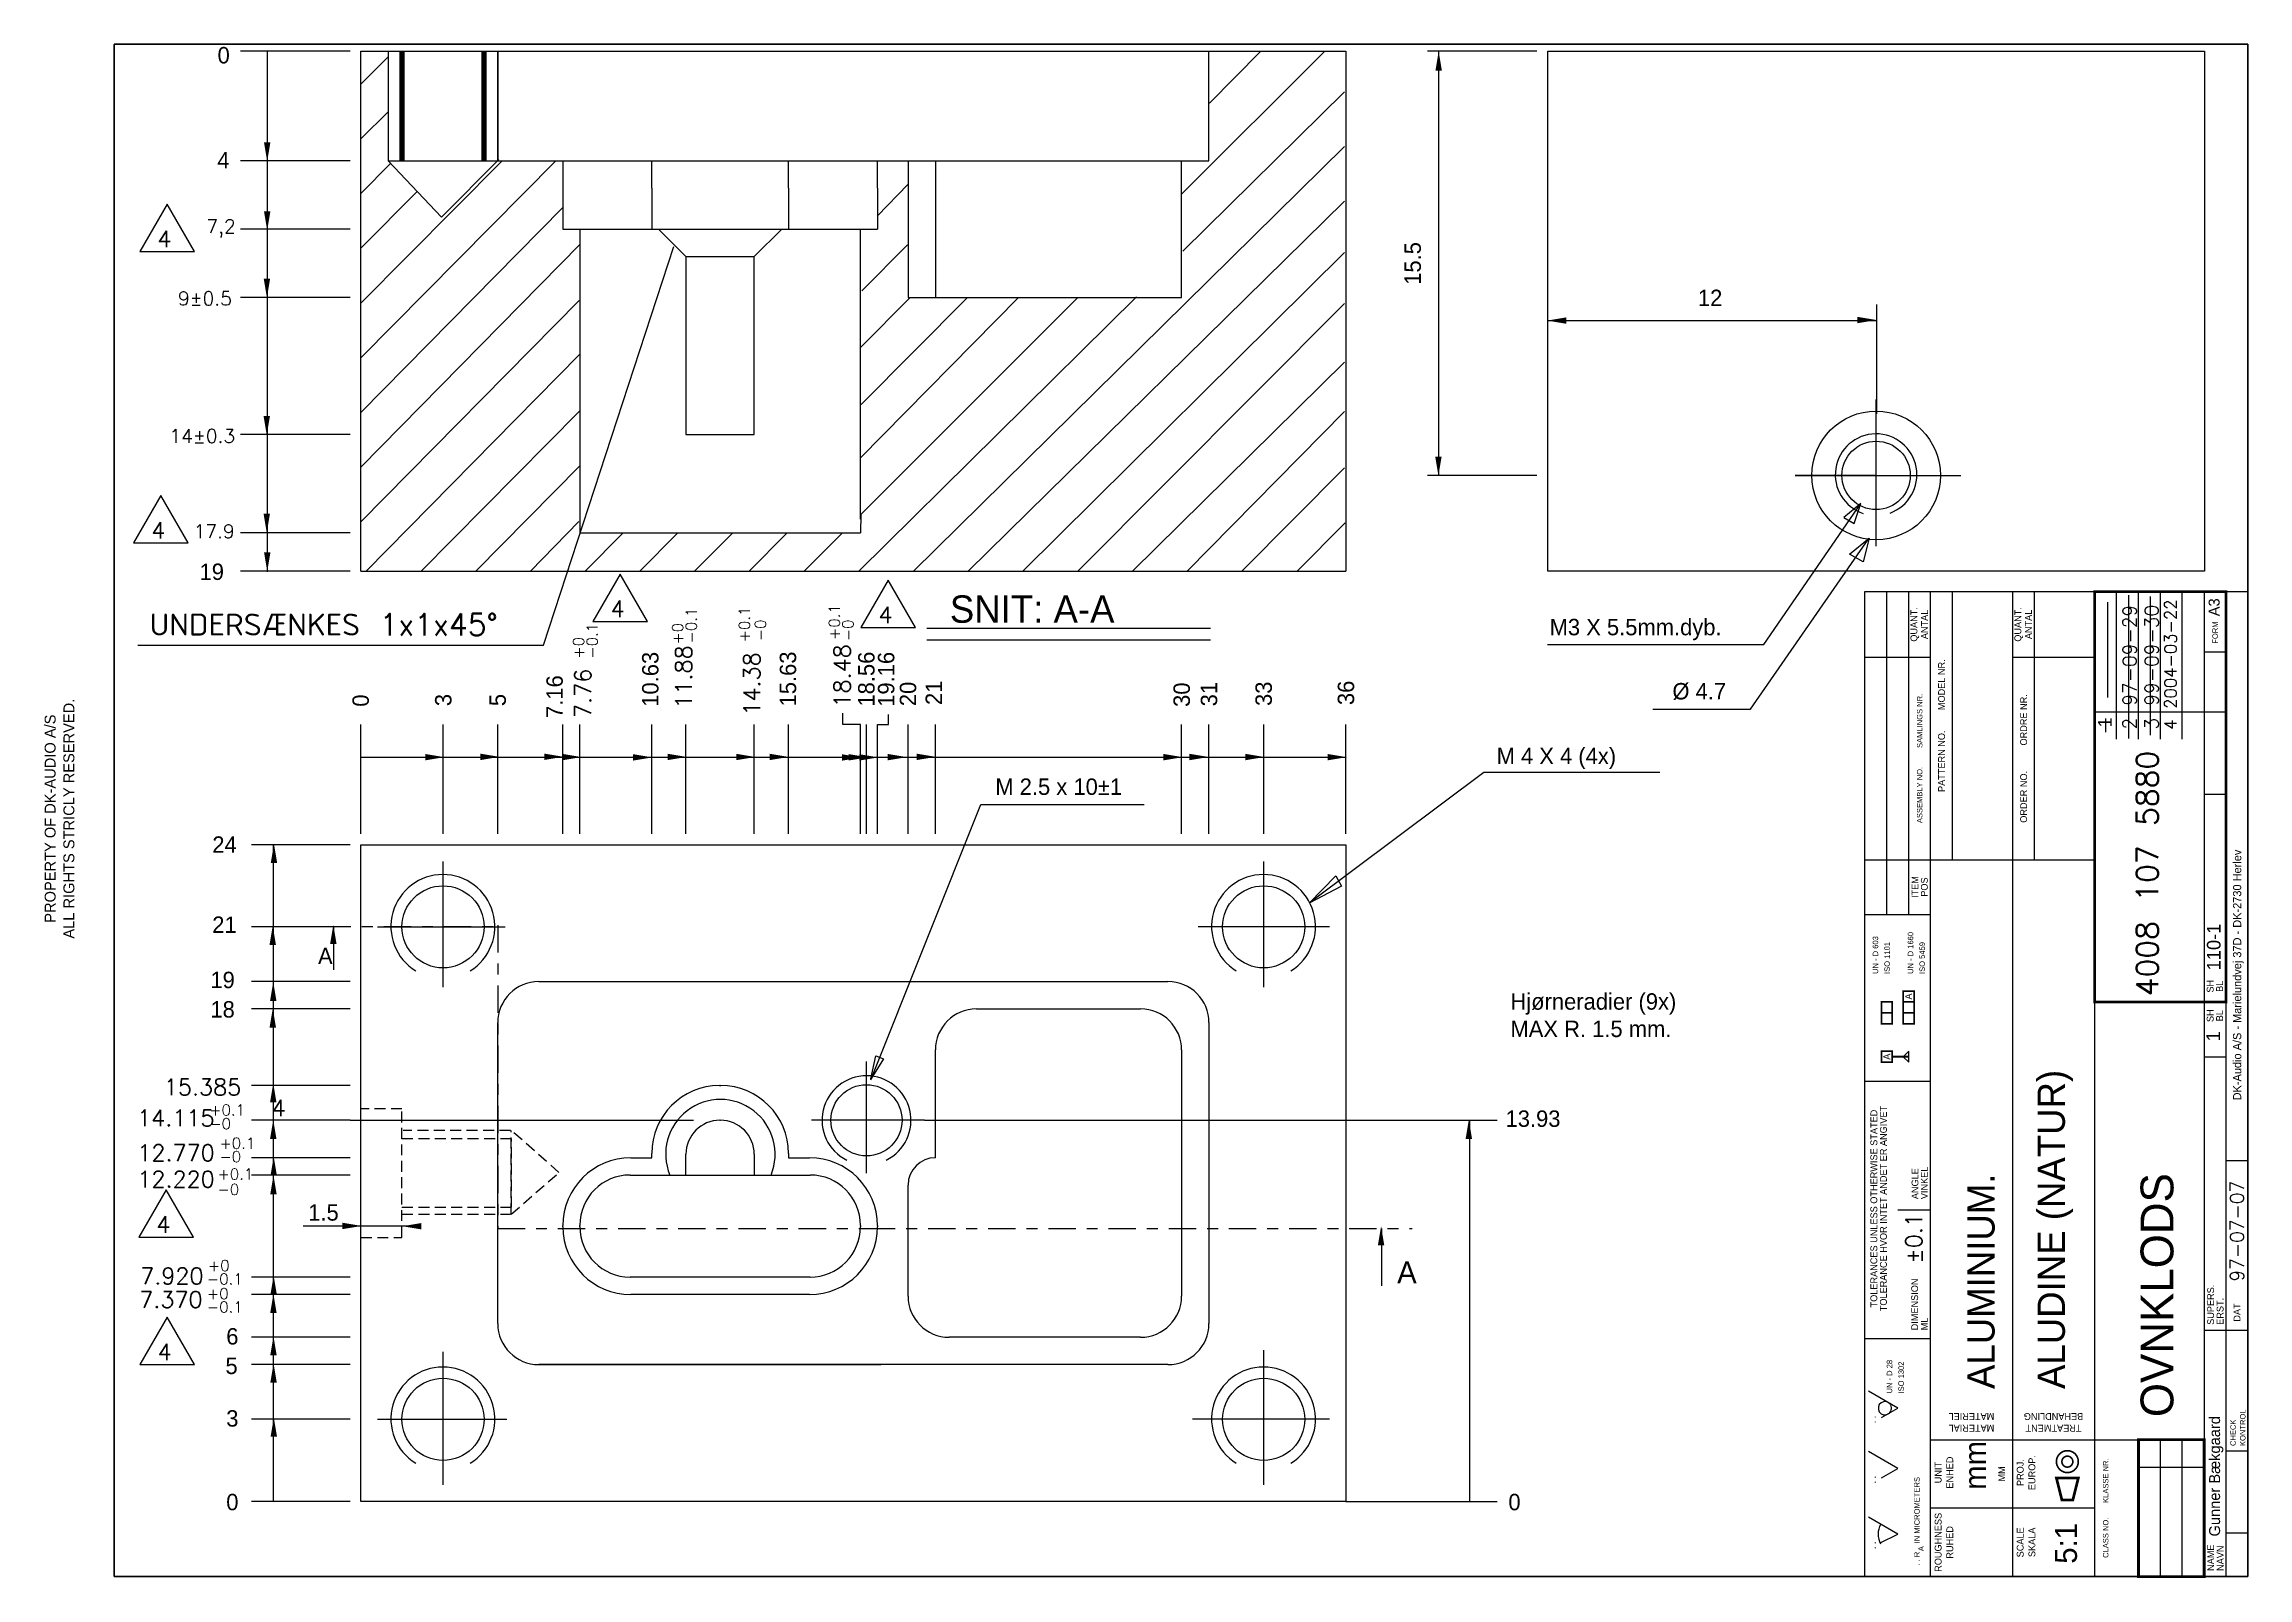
# Model space of a CAD drawing. Extents: x 7 to 410, y 10 to 290.
import ezdxf
from ezdxf.enums import TextEntityAlignment as Align

# ---------------------------------------------------------------- set-up
doc = ezdxf.new("R2010")
doc.units = 0
doc.header["$MEASUREMENT"] = 0
for name, pattern in [('CENT', [11, 5, -2, 2, -2]), ('CENTER', [2, 1.25, -0.25, 0.25, -0.25]), ('SKJUL', [6, 2, -1, 2, -1])]:
    doc.linetypes.add(name, pattern=pattern)
doc.layers.get('0').update_dxf_attribs({"linetype": 'CONTINUOUS'})
doc.layers.add('DIM', color=1, linetype='CONTINUOUS')
doc.layers.add('HOVED', color=7, linetype='CONTINUOUS')
doc.styles.add('TXT', font='TXT.SHX')
doc.styles.add('UV', font='uv')

msp = doc.modelspace()

# ---------------------------------------------------------------- linework, layer by layer
for p, q in [((20, 290.05), (410, 290.05)), ((410, 290.05), (410, 10.01000000000003)), ((20, 10), (20, 290)), ((65.10000000000002, 288.73), (245.1, 288.73)), ((65.10000000000002, 193.73), (65.10000000000002, 288.73)), ((65.10000000000002, 282.73), (70.07082216054812, 287.7091624661866)), ((70.10000000000002, 288.73), (70.10000000000002, 268.73)), ((90.10000000000002, 268.73), (90.10000000000002, 288.73)), ((90.10000000000002, 288.73), (90.10000000000002, 268.73)), ((215.1037027679465, 262.6462800982393), (241.1900000000001, 288.7)), ((220.1, 268.73), (220.1, 288.73)), ((220.2132734604096, 279.2404941113695), (229.52, 288.7)), ((245.1100000000001, 288.73), (245.1100000000001, 193.73)), ((282.0400000000001, 193.73), (282.0400000000001, 288.73)), ((282.0400000000001, 288.73), (402.0400000000001, 288.73)), ((402.0400000000001, 288.73), (402.0400000000001, 193.73)), ((215.3322834590439, 252.1973012493368), (244.86, 281.35)), ((65.10000000000002, 272.73), (70.10500000000005, 277.735)), ((166.0466134227252, 193.662846226507), (244.86, 271.33)), ((65.10000000000002, 232.73), (100.6994511560111, 268.7412286499537)), ((65.10000000000002, 242.73), (90.84772252673338, 268.6525318561965)), ((65.10000000000002, 262.73), (70.58947987480582, 268.2901323068918)), ((70.10000000000002, 268.73), (90.10000000000002, 268.73)), ((70.10000000000002, 268.73), (79.84000000000003, 258.45)), ((79.84000000000003, 258.45), (90.33000000000004, 268.94)), ((90.10000000000002, 268.73), (220.1, 268.73)), ((102, 268.73), (102, 263.73)), ((118.25, 263.73), (118.25, 268.73)), ((143.25, 263.73), (143.25, 268.73)), ((159.5, 263.73), (159.5, 268.73)), ((165.1, 268.73), (165.1, 243.73)), ((170.1, 268.73), (170.1, 243.73)), ((215.1, 243.73), (215.1, 268.73)), ((65.10000000000002, 252.73), (75.41935027808029, 263.1419783871683)), ((102, 263.73), (102, 256.23)), ((118.25, 263.73), (118.25, 256.23)), ((143.25, 263.73), (143.25, 256.23)), ((159.5, 258.6569750132908), (165.0875576611847, 264.3770180927045)), ((159.5, 263.73), (159.5, 256.23)), ((65.10000000000002, 222.73), (102, 260.1749007844947)), ((176.0877053379862, 193.7011397524724), (244.86, 261.3200000000001)), ((102, 256.23), (159.5, 256.23)), ((105.1, 256.23), (105.1, 203.24)), ((124.5, 251.23), (119.5, 256.23)), ((137, 251.23), (142, 256.23)), ((156.4, 203.24), (156.4, 256.23)), ((65.10000000000002, 212.73), (105.1531173348302, 253.4665994064018)), ((124.5, 251.23), (124.5, 218.73)), ((124.5, 251.23), (137, 251.23)), ((137, 218.73), (137, 251.23)), ((156.6527086965287, 244.9280666109921), (165.0044551111187, 253.3843636066189)), ((186.0843074463151, 193.7057425220834), (244.86, 251.97)), ((65.10000000000002, 202.73), (104.9761867865556, 243.201843775722)), ((156.0556463753621, 193.6735091553542), (206.8746534360438, 243.8470876504256)), ((156.3703348970286, 214.3495090030485), (185.2828795749262, 243.7366824063299)), ((156.4420433483744, 204.0578790731969), (196.1518826163909, 243.7181275335105)), ((156.4937945045428, 234.6549865661348), (165.4814286882807, 243.7579559103245)), ((156.5055308684565, 224.2142579147112), (175.8465277630564, 243.6037386118461)), ((165.1, 243.73), (215.1, 243.73)), ((196.0537757947556, 193.6864592475544), (244.86, 242.63)), ((66.07180839901051, 193.7183896995871), (105.0386786050972, 233.3501249017717)), ((206.127063583778, 193.7431145310808), (244.86, 231.95)), ((76.10515240133032, 193.7450939339192), (105.0165964850625, 222.9424887482775)), ((216.1123148097878, 193.757281829825), (244.86, 222.9300000000001)), ((342.0400000000001, 198.29), (342.0400000000001, 225.08)), ((124.5, 218.73), (137, 218.73)), ((86.08816405336569, 193.7314146958298), (105.1358371123385, 213.0345047623508)), ((226.1571667924613, 193.7925168268361), (244.86, 212.59)), ((342.0400000000001, 211.23), (327.2400000000001, 211.23)), ((327.2400000000001, 211.23), (357.5100000000001, 211.23)), ((96.07315197613522, 193.726226180354), (104.9363751610391, 202.7996034078134)), ((105.1, 203.24), (105.1, 200.74)), ((156.4420433483744, 204.0578790731969), (156.4, 200.74)), ((236.1910242228369, 193.7190654049912), (244.9700000000001, 202.5700000000001)), ((105.1, 200.74), (156.4, 200.74)), ((106.068866840938, 193.7109955127318), (113.0109672727273, 200.74)), ((116.0344125609794, 193.6764035499812), (123.0085128258386, 200.74)), ((126.0887841483558, 193.7212628218006), (133.0899708272557, 200.74)), ((136.018094921533, 193.6631663802111), (142.9806314473273, 200.74)), ((146.0355869531802, 193.6644185648527), (153.1200156298843, 200.74)), ((65.10000000000002, 193.73), (245.1, 193.73)), ((402.0400000000001, 193.73), (282.0400000000001, 193.73)), ((384.4100000000001, 170.62), (384.4100000000001, 188.04)), ((65.10000000000002, 23.73), (65.10000000000002, 143.73)), ((65.10000000000002, 143.73), (245.1, 143.73)), ((245.1, 143.73), (245.1, 23.73)), ((80.10000000000002, 117.73), (80.10000000000002, 140.66)), ((230.1, 117.73), (230.1, 140.66)), ((68.10000000000002, 128.73), (91.43, 128.73)), ((242.1, 128.73), (218.11, 128.73)), ((97.60000000000002, 118.73), (212.6, 118.73)), ((177.6, 113.73), (207.6, 113.73)), ((90.10000000000002, 56.23), (90.10000000000002, 111.23)), ((220.1, 111.23), (220.1, 56.23)), ((170.1, 86.53000000000002), (170.1, 106.23)), ((215.1, 106.23), (215.1, 61.23)), ((157.5, 83.73), (157.5, 104.15)), ((130.65, 99.73), (130.85, 99.73)), ((130.7, 93.38000000000001), (130.8, 93.38000000000001)), ((168.1, 93.38000000000001), (147.47, 93.38000000000001)), ((114.4, 86.52999999999999), (118.25, 86.53000000000002)), ((118.25, 86.53000000000002), (118.25, 87.33)), ((124.5, 83.38000000000001), (124.5, 87.18000000000002)), ((137, 87.18000000000002), (137, 83.38000000000001)), ((143.25, 87.33), (143.25, 86.53000000000002)), ((143.25, 86.53000000000002), (147.1, 86.52999999999999)), ((170.1, 86.53000000000002), (170.1, 86.53000000000002)), ((114.3, 83.38000000000001), (147.2, 83.38000000000001)), ((165.1, 61.23), (165.1, 81.53000000000002)), ((102, 73.93000000000002), (102, 74.12999999999998)), ((105.1, 73.93000000000002), (105.1, 74.18000000000002)), ((156.4, 74.18000000000002), (156.4, 73.93000000000002)), ((159.5, 74.12999999999998), (159.5, 73.93000000000002)), ((147.2, 64.73000000000003), (114.3, 64.73000000000003)), ((147.1, 61.53000000000002), (114.4, 61.53000000000002)), ((207.6, 53.73), (172.6, 53.73)), ((80.10000000000002, 26.73), (80.10000000000002, 51.05999999999999)), ((97.56000000000003, 48.73), (160.1, 48.73)), ((212.6, 48.73), (97.60000000000002, 48.73)), ((230.1, 26.73), (230.1, 51.39)), ((68.10000000000002, 38.73), (91.76000000000002, 38.73)), ((242.1, 38.73), (217.11, 38.73)), ((245.1, 23.73), (65.10000000000002, 23.73)), ((410, 10), (20, 10))]:
    msp.add_line(p, q)
at = {"linetype": 'CENT'}
for p, q in [((90.10000000000002, 129.04), (90.10000000000002, 73.61999999999999)), ((58.26000000000002, 128.77), (90.10000000000002, 128.77)), ((90.10000000000002, 73.61999999999999), (157.75, 73.61999999999999)), ((157.75, 73.61999999999999), (257.23, 73.61999999999999))]:
    msp.add_line(p, q, dxfattribs=at)
at = {"linetype": 'SKJUL'}
for p, q in [((72.60000000000002, 95.48), (65.10000000000002, 95.48)), ((72.60000000000002, 71.98), (72.60000000000002, 95.48)), ((92.60000000000002, 89.98), (72.60000000000002, 89.98)), ((92.42000000000002, 91.54), (72.84000000000003, 91.54)), ((92.57, 76.23), (92.57, 91.54)), ((101.29, 83.84000000000002), (92.59000000000003, 91.51)), ((92.60000000000002, 77.48), (92.60000000000002, 89.98)), ((92.54000000000002, 76.21000000000002), (101.29, 83.84000000000002)), ((72.60000000000002, 77.48), (92.60000000000002, 77.48)), ((72.60000000000002, 76.23), (92.42000000000002, 76.23)), ((65.10000000000002, 71.98), (72.60000000000002, 71.98))]:
    msp.add_line(p, q, dxfattribs=at)
at = {"const_width": 1}
for points in [[(72.60000000000002, 288.73), (72.60000000000002, 268.73)], [(87.60000000000002, 288.73), (87.60000000000002, 268.73)]]:
    msp.add_lwpolyline(points, dxfattribs=at)
for centre, radius in [((342.0400000000001, 211.23), 11.75), ((342.0400000000001, 211.23), 6.25), ((80.10000000000002, 128.73), 7.5), ((230.1, 128.73), 7.5), ((157.5, 93.38000000000001), 6.5), ((80.10000000000002, 38.73), 7.5), ((230.1, 38.73), 7.5)]:
    msp.add_circle(centre, radius)
for centre, radius, start, end in [((342.0341349111693, 211.361146919752), 7.459062285627802, 289.9568089338448, 251.6834489988788), ((80.07500000000002, 128.784647527004), 9.501260105187717, 301.5750360980855, 238.4249639019146), ((230.075, 128.784647527004), 9.501260105187717, 301.5750360980855, 238.4249639019146), ((97.60000000000002, 111.23), 7.5, 90, 180), ((212.6, 111.23), 7.5, 0, 90), ((177.6, 106.23), 7.5, 90, 180), ((207.6, 106.23), 7.5, 0, 90), ((157.505, 93.3833257624919), 8.126675775652545, 296.3338540339722, 243.6661459660283), ((130.65, 87.33), 12.4, 90, 180), ((130.8, 87.18000000000002), 10, 337.6663173421949, 202.3336826578051), ((130.85, 87.33), 12.4, 0, 90), ((130.7, 87.18000000000002), 6.2, 90, 180), ((130.8, 87.18000000000002), 6.2, 0, 90), ((114.4, 74.12999999999998), 12.4, 90, 180), ((147.1, 74.12999999999998), 12.4, 0, 90), ((170.1, 81.53000000000002), 5, 90, 180), ((114.3, 74.18000000000002), 9.2, 90, 180), ((147.2, 74.18000000000002), 9.2, 0, 90), ((114.4, 73.93000000000002), 12.4, 180, 270), ((114.3, 73.93000000000002), 9.2, 180, 270), ((147.1, 73.93000000000002), 12.4, 270, 0), ((147.2, 73.93000000000002), 9.2, 269.9999999999999, 0), ((172.6, 61.23), 7.5, 180, 270), ((207.6, 61.23), 7.5, 270, 0), ((97.60000000000002, 56.23), 7.5, 180, 270), ((212.6, 56.23), 7.5, 270, 0), ((80.07500000000002, 38.78464752700397), 9.501260105187717, 301.5750360980855, 238.4249639019146), ((230.075, 38.78464752700397), 9.501260105187717, 301.5750360980855, 238.4249639019146)]:
    msp.add_arc(centre, radius, start, end)
at = {"layer": 'DIM'}
for p, q in [((63.10000000000002, 288.73), (43.10000000000002, 288.73)), ((47.93000000000004, 288.6200000000001), (47.93000000000004, 193.6200000000001)), ((280.0400000000001, 288.73), (260.0400000000001, 288.73)), ((262.0400000000001, 288.73), (262.0400000000001, 211.23)), ((63.10000000000002, 268.73), (43.10000000000002, 268.73)), ((63.10000000000002, 256.23), (43.10000000000002, 256.23)), ((98.46000000000001, 180.23), (122.31, 253.05)), ((63.10000000000002, 243.73), (43.10000000000002, 243.73)), ((342.1200000000001, 242.45), (342.1200000000001, 222.45)), ((282.0400000000001, 239.55), (342.0400000000001, 239.55)), ((63.10000000000002, 218.73), (43.10000000000002, 218.73)), ((280.0400000000001, 211.23), (260.0400000000001, 211.23)), ((321.5000000000001, 180.35), (339.2500000000001, 206.11)), ((339.23, 206.11), (336.16, 203.51)), ((338, 202.41), (339.23, 206.08)), ((336.16, 203.51), (338, 202.41)), ((63.10000000000002, 200.73), (43.10000000000002, 200.73)), ((319.08, 168.52), (340.74, 199.6800000000001)), ((337.16, 196.83), (340.79, 199.75)), ((340.76, 199.78), (339.65, 195.46)), ((63.10000000000002, 193.73), (43.10000000000002, 193.73)), ((339.65, 195.46), (337.16, 196.83)), ((388.1839951681798, 189.3414389739806), (388.1839951681798, 163.1406544840733)), ((392.1096899375298, 189.1061030327508), (392.1096899375298, 163.7682178697844)), ((220.4, 183.2799999999999), (168.52, 183.2799999999999)), ((24.31, 180.23), (98.46000000000001, 180.23)), ((220.4, 181.1399999999999), (168.52, 181.1399999999999)), ((281.9900000000001, 180.35), (321.5000000000001, 180.35)), ((65.10000000000002, 145.73), (65.10000000000002, 165.73)), ((80.10000000000002, 145.73), (80.10000000000002, 165.73)), ((90.10000000000002, 145.73), (90.10000000000002, 165.73)), ((102, 145.73), (102, 165.73)), ((105.1, 145.73), (105.1, 165.73)), ((118.25, 145.73), (118.25, 165.73)), ((124.5, 145.73), (124.5, 165.73)), ((137, 145.73), (137, 165.73)), ((143.25, 145.73), (143.25, 165.73)), ((153.2, 165.73), (153.2, 167.75)), ((156.4, 165.73), (153.2, 165.73)), ((156.4, 145.73), (156.4, 165.73)), ((157.5, 145.73), (157.5, 165.73)), ((159.5, 145.73), (159.5, 165.73)), ((159.5, 165.73), (161.51, 165.73)), ((161.51, 165.73), (161.51, 167.53)), ((165.1, 145.73), (165.1, 165.73)), ((170.1, 145.73), (170.1, 165.73)), ((215.1, 145.73), (215.1, 165.73)), ((220.1, 145.73), (220.1, 165.73)), ((230.1, 145.73), (230.1, 165.73)), ((245.1, 145.73), (245.1, 165.73)), ((301.2200000000001, 168.52), (319.08, 168.52)), ((384.01, 164.31), (384.01, 166.8)), ((65.10000000000002, 159.73), (245.1, 159.73)), ((238.6800000000001, 133.32), (270.3100000000001, 156.98)), ((270.3100000000001, 156.98), (302.52, 156.98)), ((158.29, 100.79), (178.39, 151.07)), ((178.39, 151.07), (208.24, 151.07)), ((63.10000000000002, 143.73), (45.10000000000002, 143.73)), ((49.10000000000002, 23.73), (49.10000000000002, 143.73)), ((238.41, 133.06), (243.28, 138.07)), ((243.28, 138.07), (244.3100000000001, 136.18)), ((244.3100000000001, 136.18), (238.41, 133.03)), ((63.10000000000002, 128.73), (45.10000000000002, 128.73)), ((60.10000000000002, 128.73), (60.10000000000002, 120.9)), ((63.10000000000002, 118.73), (45.10000000000002, 118.73)), ((63.10000000000002, 113.73), (45.10000000000002, 113.73)), ((158.3100000000001, 100.94), (159.23, 105.16)), ((159.23, 105.16), (160.59, 104.61)), ((160.59, 104.61), (158.3100000000001, 100.91)), ((63.10000000000002, 99.73), (45.10000000000002, 99.73)), ((63.10000000000002, 93.38000000000001), (45.10000000000002, 93.38000000000001)), ((63.10000000000002, 93.38000000000001), (125.9, 93.38000000000001)), ((168.1, 93.38000000000001), (272.77, 93.38000000000001)), ((267.79, 23.73), (267.79, 93.38)), ((63.10000000000002, 86.53000000000002), (45.10000000000002, 86.53000000000002)), ((63.10000000000002, 83.38000000000001), (45.10000000000002, 83.38000000000001)), ((75.78000000000003, 74.04), (54.54000000000002, 74.04)), ((251.64, 73.61999999999999), (251.64, 63.10000000000001)), ((63.10000000000002, 64.73), (45.10000000000002, 64.73)), ((63.10000000000002, 61.53000000000002), (45.10000000000002, 61.53000000000002)), ((63.10000000000002, 53.73), (45.10000000000002, 53.73)), ((63.10000000000002, 48.73), (45.10000000000002, 48.73)), ((63.10000000000002, 38.73), (45.10000000000002, 38.73)), ((63.10000000000002, 23.73), (45.10000000000002, 23.73)), ((245.1, 23.73), (272.77, 23.73))]:
    msp.add_line(p, q, dxfattribs=at)
for points in [[(29.65625589602041, 260.8010759503867), (24.65531841774337, 252.1391981525355), (34.65719337429746, 252.1391981525355)], [(28.54223500368471, 207.5526965367759), (23.54129752540766, 198.8908187389247), (33.54317248196175, 198.8908187389247)], [(112.499373088229, 193.198396256519), (107.498435609952, 184.5365184586678), (117.5003105665061, 184.5365184586678)], [(161.4715065896578, 192.0863630957867), (156.4705691113807, 183.4244852979355), (166.4724440679348, 183.4244852979355)], [(29.47500147043706, 80.68983448999563), (24.47406399216002, 72.02795669214441), (34.47593894871411, 72.02795669214441)], [(29.70187876317095, 57.4112205873239), (24.70094128489391, 48.74934278947268), (34.702816241448, 48.74934278947268)]]:
    msp.add_lwpolyline(points, close=True, dxfattribs=at)
at = {"layer": 'DIM', "color": 0, "linetype": 'ByBlock'}
for points in [[(261.4966666666666, 285.22), (262.6633333333333, 285.22), (262.08, 288.72)], [(48.54333333333344, 272.0899999999999), (47.37666666666675, 272.0899999999999), (47.96000000000006, 268.5899999999999)], [(48.54333333333341, 259.4800000000001), (47.37666666666678, 259.4800000000001), (47.96000000000009, 255.9800000000001)], [(48.49333333333342, 247.19), (47.32666666666674, 247.19), (47.91000000000008, 243.69)], [(285.4200000000001, 238.9366666666667), (285.4200000000001, 240.1033333333334), (281.9200000000001, 239.5200000000001)], [(338.61, 240.2033333333333), (338.61, 239.0366666666667), (342.11, 239.62)], [(48.46333333333342, 222.09), (47.29666666666674, 222.09), (47.88000000000008, 218.59)], [(262.6233333333334, 214.6400000000001), (261.4566666666668, 214.6400000000001), (262.0400000000001, 211.1400000000001)], [(48.46333333333342, 204.22), (47.29666666666674, 204.22), (47.88000000000005, 200.72)], [(48.5533333333334, 197.1700000000001), (47.38666666666671, 197.1700000000001), (47.97000000000008, 193.6700000000001)], [(76.84, 160.3233333333335), (76.84, 159.1566666666669), (80.34, 159.7400000000001)], [(86.92999999999998, 160.3733333333335), (86.92999999999998, 159.2066666666668), (90.42999999999998, 159.7900000000001)], [(98.58999999999997, 160.3933333333334), (98.58999999999997, 159.2266666666668), (102.09, 159.8100000000001)], [(101.91, 160.3333333333335), (101.91, 159.1666666666667), (105.41, 159.7500000000001)], [(114.85, 160.2833333333334), (114.85, 159.1166666666668), (118.35, 159.7)], [(121.15, 160.3633333333335), (121.15, 159.1966666666668), (124.65, 159.7800000000001)], [(133.7, 160.3533333333335), (133.7, 159.1866666666668), (137.2, 159.7700000000001)], [(139.78, 160.3633333333335), (139.78, 159.1966666666667), (143.28, 159.7800000000001)], [(153.02, 160.2633333333334), (153.02, 159.0966666666667), (156.52, 159.6800000000001)], [(154.25, 160.2933333333335), (154.25, 159.1266666666668), (157.75, 159.7100000000001)], [(156.17, 160.2833333333334), (156.17, 159.1166666666667), (159.67, 159.7)], [(161.37, 160.3233333333335), (161.37, 159.1566666666668), (164.87, 159.7400000000001)], [(166.67, 160.3733333333334), (166.67, 159.2066666666668), (170.17, 159.7900000000001)], [(211.78, 160.3233333333335), (211.78, 159.1566666666669), (215.28, 159.7400000000002)], [(216.54, 160.3533333333334), (216.54, 159.1866666666668), (220.04, 159.7700000000001)], [(226.7599999999999, 160.3433333333334), (226.7599999999999, 159.1766666666667), (230.2599999999999, 159.76)], [(241.77, 160.3233333333334), (241.77, 159.1566666666668), (245.27, 159.7400000000001)], [(48.61666666666662, 140.4), (49.7833333333333, 140.4), (49.19999999999999, 143.9)], [(48.38666666666663, 125.44), (49.55333333333331, 125.44), (48.96999999999997, 128.9400000000001)], [(59.46666666666658, 125.6), (60.63333333333327, 125.6), (60.04999999999995, 129.1)], [(48.48666666666662, 115.18), (49.65333333333331, 115.18), (49.06999999999994, 118.68)], [(48.39666666666665, 110.32), (49.56333333333328, 110.32), (48.97999999999996, 113.82)], [(48.48666666666659, 96.67000000000003), (49.65333333333328, 96.67000000000003), (49.06999999999996, 100.17)], [(48.48666666666662, 89.96000000000008), (49.65333333333325, 89.96000000000008), (49.06999999999994, 93.46000000000008)], [(267.0166666666667, 89.99000000000004), (268.1833333333333, 89.99000000000004), (267.6, 93.49000000000005)], [(48.56666666666658, 83.24), (49.73333333333326, 83.24), (49.14999999999995, 86.74)], [(48.52666666666659, 79.87000000000002), (49.69333333333327, 79.87000000000002), (49.10999999999996, 83.37000000000002)], [(61.70999999999998, 74.65333333333344), (61.70999999999998, 73.48666666666675), (65.20999999999998, 74.07000000000006)], [(76.14000000000001, 73.43666666666665), (76.14000000000001, 74.60333333333334), (72.64000000000001, 74.02)], [(250.9766666666666, 70.53000000000002), (252.1433333333333, 70.53000000000002), (251.56, 74.03000000000002)], [(48.55666666666662, 61.50000000000004), (49.7233333333333, 61.50000000000004), (49.13999999999996, 65.00000000000004)], [(48.51666666666659, 58.17000000000003), (49.68333333333328, 58.17000000000003), (49.09999999999994, 61.67000000000003)], [(48.52666666666661, 50.41000000000004), (49.6933333333333, 50.41000000000004), (49.10999999999996, 53.91000000000004)], [(48.53666666666663, 45.46000000000002), (49.70333333333332, 45.46000000000002), (49.12, 48.96000000000002)], [(48.58666666666662, 35.58999999999996), (49.7533333333333, 35.58999999999996), (49.16999999999996, 39.08999999999996)]]:
    msp.add_solid(points, dxfattribs=at)
at = {"layer": 'HOVED'}
for p, q in [((20, 290.05), (20, 10)), ((410, 290.05), (20, 290.05)), ((410, 10), (410, 290.05)), ((402, 54.99999999999999), (406, 54.99999999999999)), ((353, 34.99999999999999), (370, 34.99999999999999)), ((406, 32.99999999999999), (410, 32.99999999999999)), ((20, 10), (410, 10))]:
    msp.add_line(p, q, dxfattribs=at)
for points in [[(340, 190), (410, 190)], [(340, 10), (340, 190)], [(344, 131), (344, 190)], [(348, 131), (348, 190)], [(352, 10), (352, 190)], [(355.9933030334577, 141.0905294119907), (355.9933030334577, 190.0905294119907)], [(367, 10), (367, 190)], [(371, 141), (371, 190)], [(382, 10), (382, 190)], [(386, 163), (386, 190)], [(390, 163), (390, 190)], [(394, 163), (394, 190)], [(398, 163), (398, 190)], [(402, 190), (402, 10)], [(406, 10), (406, 190)], [(410, 10), (410, 190)], [(340, 178), (352, 178)], [(367, 178), (382, 178)], [(402, 179), (406, 179)], [(382, 168), (406, 168)], [(402, 153), (406, 153)], [(340, 141), (382, 141)], [(340, 131), (352, 131)], [(402, 115), (406, 115)], [(402, 105), (406, 105)], [(340, 100.5), (352, 100.5)], [(410, 86), (406, 86)], [(346, 77), (352, 77)], [(340, 53.50000000000001), (352, 53.50000000000001)], [(402, 55), (410, 55)], [(343.0301942741911, 39.03748514276038), (346, 40.75000000000001), (340.6334915177565, 43.8685888495279)], [(343.0301942741911, 28.03748514276038), (346, 29.75), (340.6334915177565, 32.8685888495279)], [(352, 35.00000000000001), (402, 35)], [(394, 10), (394, 35)], [(398, 10), (398, 35)], [(406, 33), (410, 33)], [(390, 30), (402, 30)], [(342.7679491924311, 16.15192378864669), (346, 17.75), (340.6334915177565, 20.8685888495279)], [(382, 22.5), (352, 22.5)], [(406, 18), (410, 18)], [(340, 10), (410, 10)]]:
    msp.add_lwpolyline(points, dxfattribs=at)
for points, const_width in [([(406, 115), (406, 190), (382, 190), (382, 115)], 0.5), ([(347, 115), (347, 117), (349, 117), (349, 115)], 0.3), ([(345, 113), (345, 115), (343, 115), (343, 113)], 0.3), ([(345, 111), (345, 113), (343, 113), (343, 111)], 0.3), ([(349, 113), (349, 115), (347, 115), (347, 113)], 0.3), ([(349, 111), (349, 113), (347, 113), (347, 111)], 0.3), ([(343, 104), (343, 106), (345, 106), (345, 104)], 0.3)]:
    msp.add_lwpolyline(points, close=True, dxfattribs=dict(at, const_width=const_width))
for points, const_width in [([(345, 105), (348, 105)], 0.4), ([(402, 10), (402, 35), (390, 35), (390, 10), (402, 10)], 0.5), ([(378, 24), (379, 28), (375, 28), (376, 24), (378, 24)], 0.5)]:
    msp.add_lwpolyline(points, dxfattribs=dict(at, const_width=const_width))
msp.add_lwpolyline([(348, 104), (348, 106), (347, 105)], close=True, dxfattribs=at)
at = {"layer": 'HOVED', "color": 13}
for points, const_width in [([(377, 29, 1), (377, 33, 1)], 0.2999999999999998), ([(377, 30, 1), (377, 32, 1)], 0.2999999999999999)]:
    msp.add_lwpolyline(points, format="xyb", close=True, dxfattribs=dict(at, const_width=const_width))
at = {"layer": 'HOVED', "color": 2, "linetype": 'CENTER', "const_width": 0.02}
for points in [[(377, 23), (377, 34)], [(374, 31), (380, 31)]]:
    msp.add_lwpolyline(points, dxfattribs=at)
at = {"layer": 'HOVED'}
for centre, radius, start, end in [((343.6414076389455, 40.76031441017859), 1.214781746034139, 36.48477308987294, 29.24767030063086), ((346, 17.75), 3.605551275464019, 149.8382447180721, 209.8382447180721)]:
    msp.add_arc(centre, radius, start, end, dxfattribs=at)

# ---------------------------------------------------------------- texts
for s, height, p in [('A3', 2, (404.8199999999999, 185.4900000000001)), ('1', 2.5, (385.1, 165.16)), ('110-1', 2.5, (405, 120.77)), ('1', 2.5, (404.9100000000001, 107.8)), ('ALUDINE (NATUR)', 5, (376.5500000000001, 44.27000000000002)), ('ALUMINIUM.', 5, (363.7, 44.27000000000002)), ('OVNKLODS', 6, (396.3800000000001, 39.13000000000004)), ('Gunner Bækgaard', 2, (404.9100000000001, 17.32000000000004)), ('mm', 4, (362.15, 25.86000000000007)), ('5:1', 4, (378.75, 12.34000000000007))]:
    msp.add_text(s, height=height, rotation=90).set_placement(p)
at = {"style": 'TXT'}
for s, height, p in [('4008 107 5880', 4, (393.61, 116.05)), ('97-07-07', 2.5, (409.26, 63.91000000000001)), ('±0.1', 3, (350.44, 67.17))]:
    msp.add_text(s, height=height, rotation=90, dxfattribs=at).set_placement(p)
at = {"layer": 'DIM'}
for s, height, p in [('0', 3, (38.89000000000004, 286.5200000000001)), ('4', 3, (38.83000000000001, 267.3200000000001)), ('12', 3, (309.4600000000001, 242.17)), ('19', 3, (35.60000000000002, 192.12)), ('SNIT: A-A', 5, (172.74, 184.3)), ('M3 X 5.5mm.dyb.', 3, (282.36, 182.01)), ('Ø 4.7', 3, (304.8100000000001, 170.2900000000001)), ('M 4 X 4 (4x)', 3, (272.67, 158.46)), ('M 2.5 x 10±1', 3, (181.05, 152.84)), ('24', 3, (37.93000000000001, 142.26)), ('21', 3, (37.92000000000002, 127.62)), ('A', 3, (57.25000000000003, 121.91)), ('19', 3, (37.58000000000004, 117.53)), ('18', 3, (37.58000000000001, 112.15)), ('Hjørneradier (9x)', 3, (275.2, 113.59)), ('MAX R. 1.5 mm.', 3, (275.2, 108.59)), ('13.93', 3, (274.3100000000001, 92.17999999999996)), ('1.5', 3, (55.46000000000004, 75.04)), ('A', 4, (254.5000000000001, 63.59000000000002)), ('6', 3, (40.48000000000002, 52.39999999999999)), ('5', 3, (40.33000000000001, 47.00000000000001)), ('3', 3, (40.48000000000002, 37.40000000000002)), ('0', 3, (40.48000000000002, 22.11)), ('0', 3, (274.83, 22.11))]:
    msp.add_text(s, height=height, dxfattribs=at).set_placement(p)
at = {"layer": 'DIM', "style": 'TXT'}
for s, height, p in [('7,2', 2.5, (36.84, 255.4866666666666)), ('9±0.5', 2.5, (31.65, 242.31)), ('14±0.3', 2.5, (30.1, 217.1633333333334)), ('17.9', 2.5, (34.51000000000001, 199.76)), ('UNDERSÆNKES 1x1x45°', 4, (26.48, 181.97)), ('15.385', 3, (29.07999999999999, 97.95000000000002)), ('14.115', 3, (24.19, 92.30000000000001)), ('+0.1', 2, (37.38, 94.26)), ('-0', 2, (37.39, 91.75666666666666)), ('12.770', 3, (24.23, 85.93000000000002)), ('+0.1', 2, (39.26000000000001, 88.17999999999999)), ('-0', 2, (39.26, 85.73666666666666)), ('12.220', 3, (24.23, 81.11000000000001)), ('+0.1', 2, (38.89999999999999, 82.54)), ('-0', 2, (38.9, 79.73666666666666)), ('7.920', 3, (24.76, 63.41000000000001)), ('-0.1', 2, (36.95999999999999, 63.37000000000002)), ('+0', 2, (37.14, 65.82333333333334)), ('7.370', 3, (24.58, 59.12000000000002)), ('+0', 2, (36.95999999999999, 60.69333333333334)), ('-0.1', 2, (36.96, 58.26000000000001))]:
    msp.add_text(s, height=height, dxfattribs=at).set_placement(p)
at = {"layer": 'DIM'}
for s, p in [('15.5', (258.83, 246.0600000000001)), ('10.63', (119.48, 168.95)), ('15.63', (144.64, 169.01)), ('18.56', (158.97, 168.98)), ('19.16', (162.59, 168.9400000000001)), ('7.16', (101.99, 166.9)), ('20', (166.58, 169.0600000000001)), ('21', (171.3, 169.27)), ('30', (216.61, 168.92)), ('31', (221.6, 169.02)), ('33', (231.59, 169.09)), ('36', (246.6300000000001, 169.25)), ('0', (66.54000000000002, 168.96)), ('3', (81.64000000000001, 169.0600000000001)), ('5', (91.58000000000004, 169.0600000000001))]:
    msp.add_text(s, height=3, rotation=90, dxfattribs=at).set_placement(p)
at = {"layer": 'DIM', "style": 'TXT'}
for s, height, p in [('-0.1', 2, (126.4733333333333, 180.54)), ('+0.1', 2, (136.1966666666667, 180.74)), ('+0.1', 2, (152.6166666666667, 181.17)), ('2 97-09-29', 2.5, (389.64, 164.77)), ('3 99-09-30', 2.5, (393.6675226260212, 164.7723205576437)), ('4 2004-03-22', 2.2, (396.9656380618218, 164.7273202528268)), ('+0', 2, (105.88, 177.76)), ('-0.1', 2, (108.3633333333333, 177.76)), ('+0', 2, (123.99, 180.32)), ('-0', 2, (139.12, 180.95)), ('-0', 2, (155.1, 180.95)), ('11.88', 3, (125.58, 168.6)), ('14.38', 3, (138.05, 167.32)), ('18.48', 3, (154.55, 168.81)), ('7.76', 3, (107.15, 166.9))]:
    msp.add_text(s, height=height, rotation=90, dxfattribs=at).set_placement(p)
at = {"layer": 'DIM', "char_height": 3, "attachment_point": 1, "style": 'TXT'}
for insert, width in [((27.88789929723271, 255.9465140239247), 4.96), ((26.773878404897, 202.6981346103139), 4.96), ((110.7310164894413, 188.343834330057), 4.96), ((159.7031499908701, 187.2318011693247), 4.96), ((48.79750669983614, 97.1139137387135), 5.28), ((27.70664487164936, 75.83527256353364), 4.96), ((27.93352216438325, 52.5566586608619), 4.96)]:
    msp.add_mtext('4', dxfattribs=dict(at, insert=insert, width=width))
at = {"layer": 'HOVED', "style": 'UV'}
for s, height, rotation, p in [('QUANT.', 1.25, 90, (349.1095398987208, 184)), ('ANTAL', 1.25, 90, (350.8855388414367, 184)), ('QUANT.', 1.249999999999999, 90, (368.1057356400879, 184)), ('ANTAL', 1.249999999999999, 90, (369.8893431000696, 184)), ('FORM', 1, 90, (404, 182.5)), ('PATTERN NO.        MODEL NR.', 1.25, 90, (353.9950787401575, 165.5)), ('ASSEMBLY NO.         SAMLINGS NR.', 1, 90, (350, 159.5)), ('ORDER NO.          ORDRE NR.', 1.25, 90, (369, 159.5)), ('DK-Audio A/S - Marielundvej 37D - DK-2730 Herlev', 1.5, 90, (408.2152290585584, 119.9261202694268)), ('ITEM', 1.25, 90, (349.1456692913386, 136)), ('POS', 1.25, 90, (350.8543307086615, 136)), ('SH', 1.249999999999999, 90, (403.0950147517628, 117.8685305792917)), ('BL', 1.249999999999999, 90, (404.8112613022919, 117.8685305792917)), ('A', 1.25, 90, (348, 116)), ('SH', 1.249999999999999, 90, (403.0950147517628, 112.4953008879645)), ('BL', 1.249999999999999, 90, (404.8112613022919, 112.4953008879645)), ('A', 1.25, 90, (344, 105)), ('DAT', 1.25, 90, (408, 58.25082818664583)), ('MATERIEL', 1.25, 180, (359.4658522127527, 39.24128539144073)), ('MATERIAL', 1.25, 180, (359.4658522127527, 37.10545861978721)), ('BEHANDLING', 1.25, 180, (374.4658522127527, 39.24128539144073)), ('TREATMENT', 1.25, 180, (374.4658522127527, 37.10545861978721)), ('CLASS NO.       KLASSE NR.', 1, 90, (384, 22.5))]:
    msp.add_text(s, height=height, rotation=rotation, dxfattribs=at).set_placement(p, align=Align.MIDDLE)
at = {"layer": 'HOVED'}
for s, p in [('ALL RIGHTS STRICLY RESERVED.', (12.71428571428571, 148.5)), ('PROPERTY OF DK-AUDIO A/S', (9.285714285714292, 148.5))]:
    msp.add_text(s, height=2, rotation=90, dxfattribs=at).set_placement(p, align=Align.CENTER)
at = {"layer": 'HOVED', "style": 'UV'}
for s, height, p in [('UN - D 603', 1, (342.4162617645255, 120.1222111527001)), ('ISO 1101', 1, (344.5520885361791, 120.1222111527001)), ('UN - D 1660', 1, (348.8237420794862, 120.1222111527001)), ('ISO 5459', 1, (350.9595688511397, 120.1222111527001)), ('VINKEL', 1.25, (351.4766422895237, 78.96506497379517)), ('ANGLE', 1.25, (349.7679808722009, 78.96506497379517)), ('DIMENSION', 1.25, (349.7119800235754, 54.99373745104464)), ('SUPERS.', 1.25, (403.8084671393261, 56)), ('ERST.', 1.25, (405.5380132096727, 56)), ('ML', 1.25, (351.4776523468955, 54.99373745104464)), ('UN - D 28', 1, (344.9759226538544, 43.45153779565977)), ('ISO 1302 ', 1, (347.1117494255079, 43.45153779565977)), ('. .', 1.25, (342, 38.00000000000001)), ('CHECK', 1, (407.7759523540388, 33.85676158951503)), ('KONTROL', 1, (409.5542645613378, 33.85676158951503)), ('. .', 1.25, (342, 27)), ('. . R    IN MICROMETERS', 1, (350, 12)), ('. .', 1.25, (342, 15)), ('A', 1, (350.7567930814145, 14.63367499100423)), ('NAME', 1.249999999999999, (403.8244695129813, 11.02805420544001)), ('NAVN', 1.249999999999999, (405.5629369941048, 11.02805420544001))]:
    msp.add_text(s, height=height, rotation=90, dxfattribs=at).set_placement(p)
for s, height, p in [('TOLERANCES UNLESS OTHERWISE STATED', 1.250000000000001, (342.2502442218555, 77.25)), ('TOLERANCE HVOR INTET ANDET ER ANGIVET', 1.250000000000001, (343.9997557781445, 77.25)), ('UNIT', 1.25, (354, 29)), ('ENHED', 1.25, (356.1358267716536, 29)), ('MM', 1.25, (365.6259842519685, 28.75)), ('PROJ.', 1.25, (369, 29)), ('EUROP.', 1.25, (371.1358267716536, 29)), ('ROUGHNESS', 1.25, (354, 16.25)), ('RUHED', 1.25, (356.1358267716536, 16.25)), ('SCALE', 1.25, (369, 16.25)), ('SKALA', 1.25, (371.1358267716536, 16.25))]:
    msp.add_text(s, height=height, rotation=90, dxfattribs=at).set_placement(p, align=Align.CENTER)

doc.saveas('drawing.dxf')
